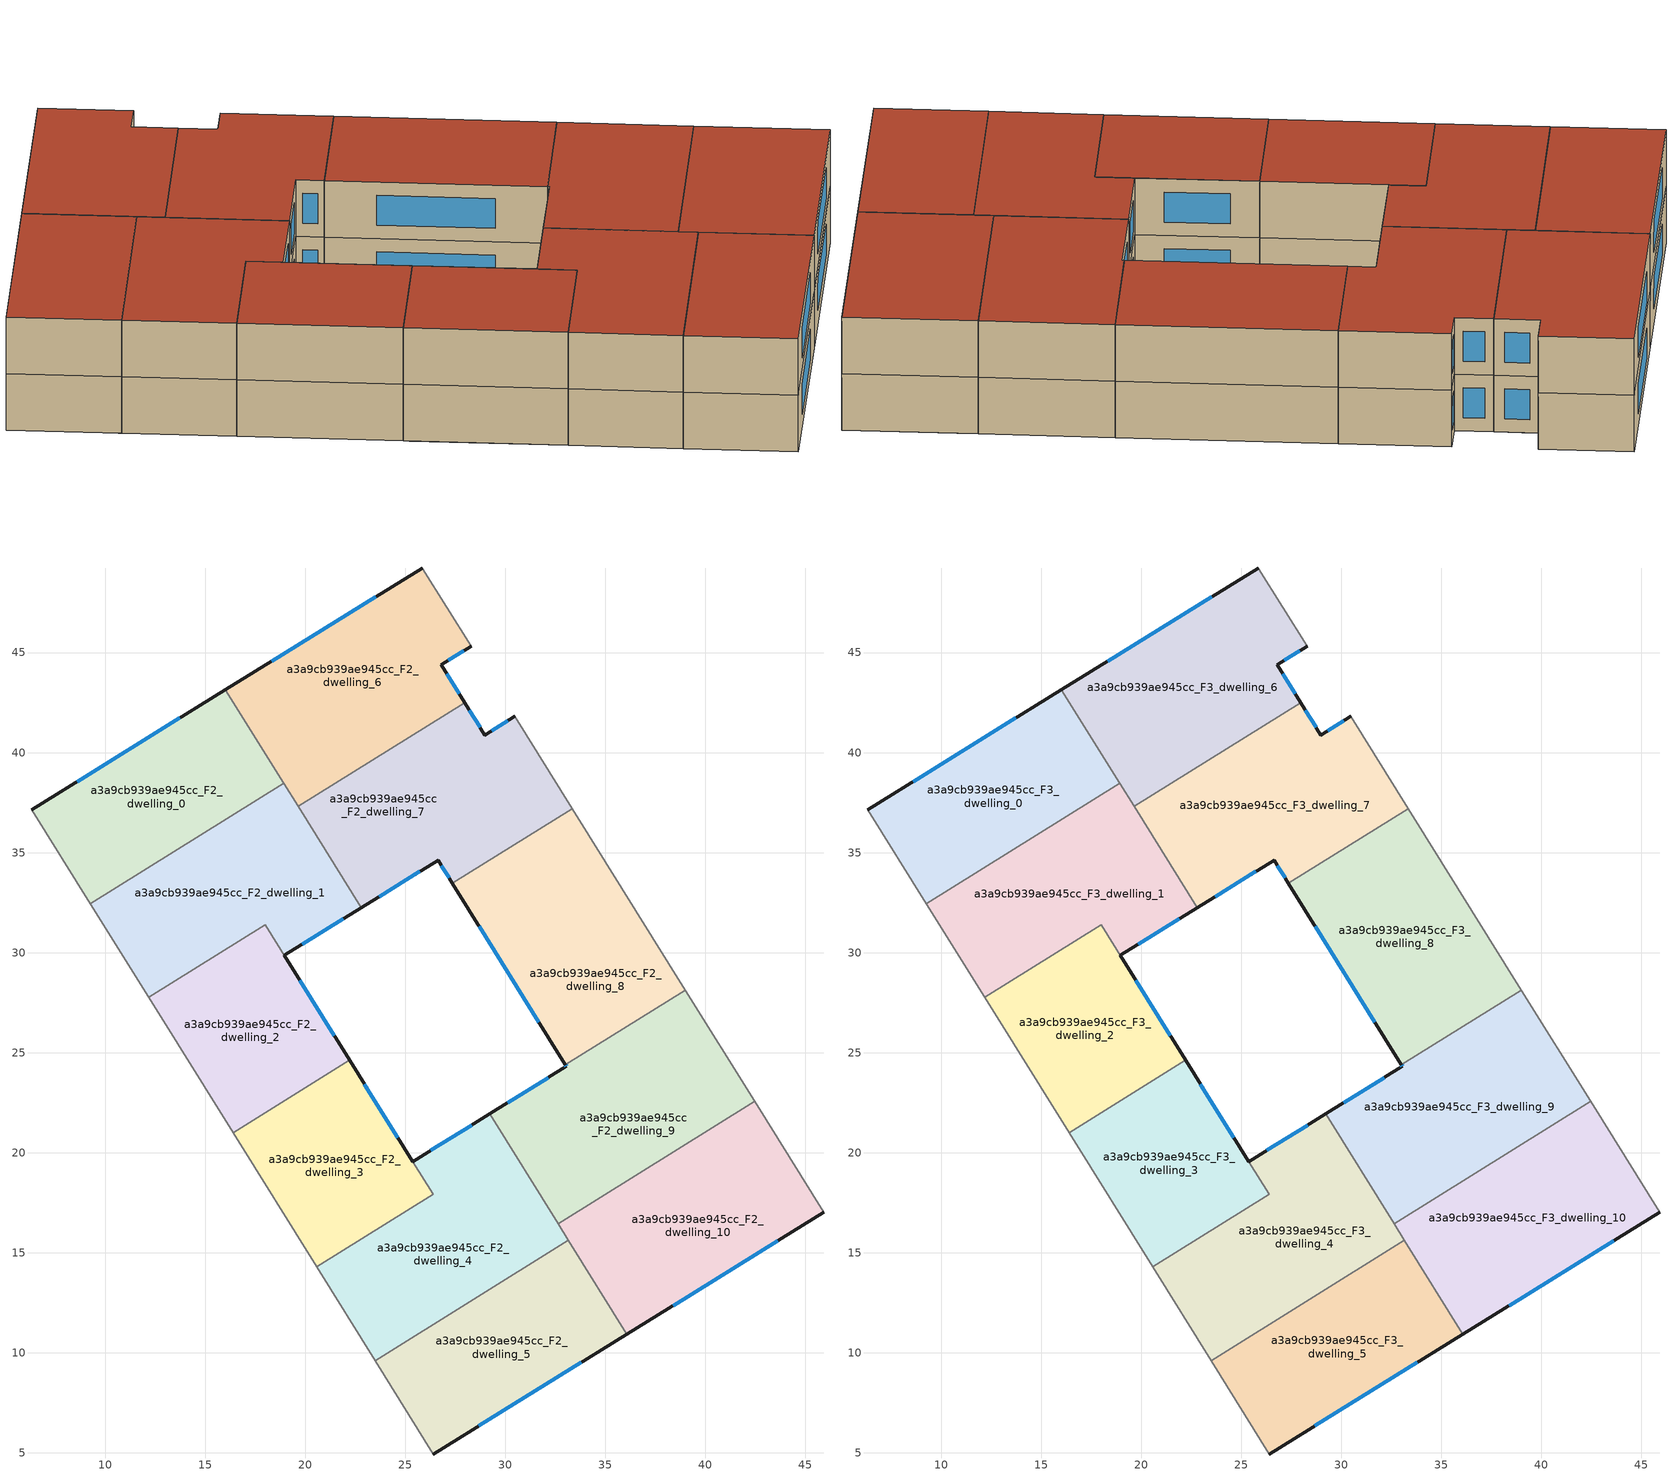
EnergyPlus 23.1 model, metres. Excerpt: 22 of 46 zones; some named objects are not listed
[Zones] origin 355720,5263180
a3a9cb939ae945cc_F2_dwelling_0
 floor to a3a9cb939ae945cc_F1_dwelling_10 (EU_floor_Construction): 15.94,43.09 18.85,38.43 9.27,32.45 9.18,32.59 9.1,32.72 6.33,37.14 z6
 floor to a3a9cb939ae945cc_F1_dwelling_11 (EU_floor_Construction): 16.02,43.14 18.93,38.47 18.85,38.43 15.94,43.09 z6
 wall outside (EU_wall_Construction): 16.02,43.14 6.33,37.14 z6:9
 wall to a3a9cb939ae945cc_F2_dwelling_1 (EU_wall_Construction): 9.27,32.45 18.93,38.47 z6:9
 wall adiabatic (EU_wall_Construction): 6.33,37.14 9.27,32.45 z6:9
 wall to a3a9cb939ae945cc_F2_dwelling_6 (EU_wall_Construction): 18.93,38.47 16.02,43.14 z6:9
 window (EU_Window_Construction): 13.74,41.73 8.61,38.55 z6.7:8.3
a3a9cb939ae945cc_F2_dwelling_1
 floor to a3a9cb939ae945cc_F1_dwelling_8 (EU_floor_Construction): 18.61,38.22 21.63,33.36 22.46,32.03 18.95,29.86 18.13,31.18 17.99,31.38 12.19,27.77 9.29,32.42 z6
 floor to a3a9cb939ae945cc_F1_dwelling_9 (EU_floor_Construction): 18.95,38.44 22.81,32.25 22.46,32.03 18.61,38.22 z6
 floor to a3a9cb939ae945cc_F1_dwelling_10 (EU_floor_Construction): 18.85,38.43 18.88,38.39 9.29,32.42 9.27,32.45 z6
 wall outside (EU_wall_Construction): 18.95,29.86 22.81,32.25 / 18.95,29.86 22.22,24.62 z6:9
 wall to a3a9cb939ae945cc_F2_dwelling_2 (EU_wall_Construction): 12.19,27.77 17.99,31.38 22.22,24.62 z6:9
 wall adiabatic (EU_wall_Construction): 9.27,32.45 12.19,27.77 z6:9
 wall to a3a9cb939ae945cc_F2_dwelling_7 (EU_wall_Construction): 22.81,32.25 19.65,37.31 z6:9
 wall to a3a9cb939ae945cc_F2_dwelling_6 (EU_wall_Construction): 19.65,37.31 18.93,38.47 z6:9
 window (EU_Window_Construction): 19.86,30.42 21.9,31.69 / 19.72,28.63 21.45,25.85 z6.7:8.3
a3a9cb939ae945cc_F2_dwelling_10
 floor to a3a9cb939ae945cc_F1_dwelling_1 (EU_floor_Construction): 43.01,21.69 45.93,17.02 36.2,11 33.3,15.64 z6
 floor to a3a9cb939ae945cc_F1_dwelling_0 (EU_floor_Construction): 33.3,15.64 36.2,11 36.09,10.93 33.19,15.58 z6
 floor to a3a9cb939ae945cc_F1_dwelling_3 (EU_floor_Construction): 42.47,22.56 43.01,21.69 33.27,15.62 32.73,16.49 z6
 floor to a3a9cb939ae945cc_F1_dwelling_2 (EU_floor_Construction): 32.73,16.49 33.27,15.62 33.19,15.58 32.65,16.45 z6
 wall outside (EU_wall_Construction): 36.09,10.93 45.93,17.02 z6:9
 wall to a3a9cb939ae945cc_F2_dwelling_9 (EU_wall_Construction): 42.47,22.56 32.65,16.45 z6:9
 wall adiabatic (EU_wall_Construction): 45.93,17.02 42.47,22.56 z6:9
 wall to a3a9cb939ae945cc_F2_dwelling_5 (EU_wall_Construction): 33.16,15.63 36.09,10.93 z6:9
 wall to a3a9cb939ae945cc_F2_dwelling_4 (EU_wall_Construction): 32.65,16.45 33.16,15.63 z6:9
 window (EU_Window_Construction): 38.4,12.36 43.62,15.59 z6.7:8.3
a3a9cb939ae945cc_F2_dwelling_2
 floor to a3a9cb939ae945cc_F1_dwelling_6 (EU_floor_Construction): 18.12,31.18 22.22,24.62 16.4,21 12.32,27.56 z6
 floor to a3a9cb939ae945cc_F1_dwelling_8 (EU_floor_Construction): 17.99,31.38 18.12,31.18 12.32,27.56 12.19,27.77 z6
 wall adiabatic (EU_wall_Construction): 12.19,27.77 16.4,21 z6:9
 wall to a3a9cb939ae945cc_F2_dwelling_3 (EU_wall_Construction): 16.4,21 22.22,24.62 z6:9
a3a9cb939ae945cc_F2_dwelling_3
 floor to a3a9cb939ae945cc_F1_dwelling_4 (EU_floor_Construction): 22.37,24.38 26.4,17.92 20.58,14.29 16.55,20.75 z6
 floor to a3a9cb939ae945cc_F1_dwelling_6 (EU_floor_Construction): 22.22,24.62 22.37,24.38 16.55,20.75 16.4,21 z6
 wall outside (EU_wall_Construction): 25.38,19.55 22.22,24.62 z6:9
 wall adiabatic (EU_wall_Construction): 16.4,21 20.58,14.29 z6:9
 wall to a3a9cb939ae945cc_F2_dwelling_4 (EU_wall_Construction): 20.58,14.29 26.4,17.92 25.38,19.55 z6:9
 window (EU_Window_Construction): 24.64,20.74 22.96,23.43 z6.7:8.3
a3a9cb939ae945cc_F2_dwelling_4
 floor to a3a9cb939ae945cc_F1_dwelling_2 (EU_floor_Construction): 30.3,20.22 33.16,15.63 23.5,9.61 20.64,14.2 z6
 floor to a3a9cb939ae945cc_F1_dwelling_4 (EU_floor_Construction): 29.23,21.93 30.3,20.22 20.64,14.2 20.58,14.29 26.4,17.92 25.38,19.55 z6
 wall outside (EU_wall_Construction): 29.23,21.93 25.38,19.55 z6:9
 wall to a3a9cb939ae945cc_F2_dwelling_5 (EU_wall_Construction): 23.5,9.61 33.16,15.63 z6:9
 wall adiabatic (EU_wall_Construction): 20.58,14.29 23.5,9.61 z6:9
 wall to a3a9cb939ae945cc_F2_dwelling_9 (EU_wall_Construction): 32.65,16.44 29.23,21.93 z6:9
 window (EU_Window_Construction): 28.33,21.37 26.29,20.11 z6.7:8.3
a3a9cb939ae945cc_F2_dwelling_5
 floor to a3a9cb939ae945cc_F1_dwelling_0 (EU_floor_Construction): 33.19,15.57 36.09,10.93 26.41,4.94 23.53,9.55 z6
 floor to a3a9cb939ae945cc_F1_dwelling_2 (EU_floor_Construction): 33.16,15.63 33.19,15.57 23.53,9.55 23.5,9.61 z6
 wall outside (EU_wall_Construction): 26.41,4.94 36.09,10.93 z6:9
 wall adiabatic (EU_wall_Construction): 23.5,9.61 26.41,4.94 z6:9
 window (EU_Window_Construction): 28.68,6.34 33.81,9.52 z6.7:8.3
a3a9cb939ae945cc_F2_dwelling_6
 floor to a3a9cb939ae945cc_F1_dwelling_11 (EU_floor_Construction): 25.85,49.23 28.29,45.32 26.79,44.39 27.27,43.62 18.95,38.44 16.02,43.14 z6
 floor to a3a9cb939ae945cc_F1_dwelling_9 (EU_floor_Construction): 27.27,43.62 27.98,42.49 19.65,37.31 18.95,38.43 z6
 wall outside (EU_wall_Construction): 25.85,49.23 16.02,43.14 / 27.98,42.49 26.79,44.39 28.29,45.32 z6:9
 wall to a3a9cb939ae945cc_F2_dwelling_7 (EU_wall_Construction): 19.65,37.31 27.98,42.49 z6:9
 wall adiabatic (EU_wall_Construction): 28.29,45.32 25.85,49.23 z6:9
 window (EU_Window_Construction): 23.54,47.8 18.33,44.57 / 27.15,44.61 27.94,45.1 / 27.7,42.94 27.07,43.95 z6.7:8.3
a3a9cb939ae945cc_F2_dwelling_7
 floor to a3a9cb939ae945cc_F1_dwelling_7 (EU_floor_Construction): 31.79,39.69 33.35,37.19 27.37,33.46 25.81,35.97 z6
 floor to a3a9cb939ae945cc_F1_dwelling_9 (EU_floor_Construction): 30.47,41.81 31.79,39.69 25.81,35.97 27.23,33.68 26.64,34.62 22.81,32.25 19.65,37.31 27.98,42.49 28.98,40.88 z6
 wall outside (EU_wall_Construction): 22.81,32.25 26.64,34.62 27.37,33.46 / 30.47,41.81 28.98,40.88 27.98,42.49 z6:9
 wall adiabatic (EU_wall_Construction): 33.35,37.19 30.47,41.81 z6:9
 wall to a3a9cb939ae945cc_F2_dwelling_8 (EU_wall_Construction): 27.37,33.46 33.35,37.19 z6:9
 window (EU_Window_Construction): 26.81,34.35 27.2,33.73 / 23.71,32.8 25.74,34.06 / 28.75,41.26 28.21,42.11 / 30.12,41.59 29.33,41.1 z6.7:8.3
a3a9cb939ae945cc_F2_dwelling_8
 floor outside (EU_floor_Construction): 30.04,29.16 27.37,33.46 33.01,24.39 z6
 floor to a3a9cb939ae945cc_F1_dwelling_5 (EU_floor_Construction): 36.03,32.89 39.01,28.12 33.01,24.39 30.04,29.16 z6
 floor to a3a9cb939ae945cc_F1_dwelling_7 (EU_floor_Construction): 33.35,37.19 36.03,32.89 30.05,29.16 27.37,33.46 z6
 wall outside (EU_wall_Construction): 27.37,33.46 33.01,24.39 z6:9
 wall adiabatic (EU_wall_Construction): 39.01,28.12 33.35,37.19 z6:9
 wall to a3a9cb939ae945cc_F2_dwelling_9 (EU_wall_Construction): 33.01,24.39 39.01,28.12 z6:9
 window (EU_Window_Construction): 28.69,31.33 31.69,26.52 z6.7:8.3
a3a9cb939ae945cc_F2_dwelling_9
 floor to a3a9cb939ae945cc_F1_dwelling_3 (EU_floor_Construction): 40.12,26.34 42.47,22.56 32.73,16.49 30.38,20.27 z6
 floor to a3a9cb939ae945cc_F1_dwelling_5 (EU_floor_Construction): 39.01,28.12 40.12,26.34 30.61,20.42 29.54,22.13 33.07,24.31 33.01,24.39 z6
 floor to a3a9cb939ae945cc_F1_dwelling_4 (EU_floor_Construction): 29.54,22.13 30.61,20.42 30.3,20.22 29.23,21.93 z6
 floor to a3a9cb939ae945cc_F1_dwelling_2 (EU_floor_Construction): 30.38,20.27 32.73,16.49 32.65,16.45 30.3,20.22 z6
 wall outside (EU_wall_Construction): 33.01,24.39 33.07,24.31 29.23,21.93 z6:9
 wall adiabatic (EU_wall_Construction): 42.47,22.56 39.01,28.12 z6:9
 window (EU_Window_Construction): 32.16,23.75 30.13,22.49 / 33.03,24.37 33.05,24.33 z6.7:8.3
a3a9cb939ae945cc_F3_dwelling_0
 floor to a3a9cb939ae945cc_F2_dwelling_0 (EU_floor_Construction): 16.02,43.14 18.93,38.47 9.27,32.45 6.33,37.14 z9
 wall outside (EU_wall_Construction): 16.02,43.14 6.33,37.14 z9:12
 wall to a3a9cb939ae945cc_F3_dwelling_1 (EU_wall_Construction): 9.27,32.45 18.93,38.47 z9:12
 wall adiabatic (EU_wall_Construction): 6.33,37.14 9.27,32.45 z9:12
 wall to a3a9cb939ae945cc_F3_dwelling_6 (EU_wall_Construction): 18.93,38.47 16.02,43.14 z9:12
 window (EU_Window_Construction): 13.74,41.73 8.61,38.55 z9.7:11.3
 roof outside (EU_roof_Construction): 18.93,38.47 16.02,43.14 6.33,37.14 9.27,32.45 z12
a3a9cb939ae945cc_F3_dwelling_1
 floor to a3a9cb939ae945cc_F2_dwelling_1 (EU_floor_Construction): 18.93,38.47 22.81,32.25 18.95,29.86 22.22,24.62 17.99,31.38 12.19,27.77 9.27,32.45 z9
 wall outside (EU_wall_Construction): 18.95,29.86 22.81,32.25 / 18.95,29.86 22.22,24.62 z9:12
 wall to a3a9cb939ae945cc_F3_dwelling_2 (EU_wall_Construction): 12.19,27.77 17.99,31.38 22.22,24.62 z9:12
 wall adiabatic (EU_wall_Construction): 9.27,32.45 12.19,27.77 z9:12
 wall to a3a9cb939ae945cc_F3_dwelling_7 (EU_wall_Construction): 22.81,32.25 19.65,37.31 z9:12
 wall to a3a9cb939ae945cc_F3_dwelling_6 (EU_wall_Construction): 19.65,37.31 18.93,38.47 z9:12
 window (EU_Window_Construction): 19.86,30.42 21.9,31.69 / 19.72,28.63 21.45,25.85 z9.7:11.3
 roof outside (EU_roof_Construction): 22.22,24.62 18.95,29.86 22.81,32.25 18.93,38.47 9.27,32.45 12.19,27.77 17.99,31.38 z12
a3a9cb939ae945cc_F3_dwelling_10
 floor to a3a9cb939ae945cc_F2_dwelling_10 (EU_floor_Construction): 42.47,22.56 45.93,17.02 36.09,10.93 32.65,16.45 z9
 wall outside (EU_wall_Construction): 36.09,10.93 45.93,17.02 z9:12
 wall to a3a9cb939ae945cc_F3_dwelling_9 (EU_wall_Construction): 42.47,22.56 32.65,16.45 z9:12
 wall adiabatic (EU_wall_Construction): 45.93,17.02 42.47,22.56 z9:12
 wall to a3a9cb939ae945cc_F3_dwelling_5 (EU_wall_Construction): 33.16,15.63 36.09,10.93 z9:12
 wall to a3a9cb939ae945cc_F3_dwelling_4 (EU_wall_Construction): 32.65,16.45 33.16,15.63 z9:12
 window (EU_Window_Construction): 38.4,12.36 43.62,15.59 z9.7:11.3
 roof outside (EU_roof_Construction): 45.93,17.02 42.47,22.56 32.65,16.45 36.09,10.93 z12
a3a9cb939ae945cc_F3_dwelling_2
 floor to a3a9cb939ae945cc_F2_dwelling_2 (EU_floor_Construction): 17.99,31.38 22.22,24.62 16.4,21 12.19,27.77 z9
 wall adiabatic (EU_wall_Construction): 12.19,27.77 16.4,21 z9:12
 wall to a3a9cb939ae945cc_F3_dwelling_3 (EU_wall_Construction): 16.4,21 22.22,24.62 z9:12
 roof outside (EU_roof_Construction): 22.22,24.62 17.99,31.38 12.19,27.77 16.4,21 z12
a3a9cb939ae945cc_F3_dwelling_3
 floor to a3a9cb939ae945cc_F2_dwelling_3 (EU_floor_Construction): 22.22,24.62 26.4,17.92 20.58,14.29 16.4,21 z9
 wall outside (EU_wall_Construction): 25.38,19.55 22.22,24.62 z9:12
 wall adiabatic (EU_wall_Construction): 16.4,21 20.58,14.29 z9:12
 wall to a3a9cb939ae945cc_F3_dwelling_4 (EU_wall_Construction): 20.58,14.29 26.4,17.92 25.38,19.55 z9:12
 window (EU_Window_Construction): 24.64,20.74 22.96,23.43 z9.7:11.3
 roof outside (EU_roof_Construction): 26.4,17.92 22.22,24.62 16.4,21 20.58,14.29 z12
a3a9cb939ae945cc_F3_dwelling_4
 floor to a3a9cb939ae945cc_F2_dwelling_4 (EU_floor_Construction): 29.23,21.93 33.16,15.63 23.5,9.61 20.58,14.29 26.4,17.92 25.38,19.55 z9
 wall outside (EU_wall_Construction): 29.23,21.93 25.38,19.55 z9:12
 wall to a3a9cb939ae945cc_F3_dwelling_5 (EU_wall_Construction): 23.5,9.61 33.16,15.63 z9:12
 wall adiabatic (EU_wall_Construction): 20.58,14.29 23.5,9.61 z9:12
 wall to a3a9cb939ae945cc_F3_dwelling_9 (EU_wall_Construction): 32.65,16.44 29.23,21.93 z9:12
 window (EU_Window_Construction): 28.33,21.37 26.29,20.11 z9.7:11.3
 roof outside (EU_roof_Construction): 33.16,15.63 29.23,21.93 25.38,19.55 26.4,17.92 20.58,14.29 23.5,9.61 z12
a3a9cb939ae945cc_F3_dwelling_5
 floor to a3a9cb939ae945cc_F2_dwelling_5 (EU_floor_Construction): 33.16,15.63 36.09,10.93 26.41,4.94 23.5,9.61 z9
 wall outside (EU_wall_Construction): 26.41,4.94 36.09,10.93 z9:12
 wall adiabatic (EU_wall_Construction): 23.5,9.61 26.41,4.94 z9:12
 window (EU_Window_Construction): 28.68,6.34 33.81,9.52 z9.7:11.3
 roof outside (EU_roof_Construction): 36.09,10.93 33.16,15.63 23.5,9.61 26.41,4.94 z12
a3a9cb939ae945cc_F3_dwelling_6
 floor to a3a9cb939ae945cc_F2_dwelling_6 (EU_floor_Construction): 25.85,49.23 28.29,45.32 26.79,44.39 27.98,42.49 19.65,37.31 16.02,43.14 z9
 wall outside (EU_wall_Construction): 25.85,49.23 16.02,43.14 / 27.98,42.49 26.79,44.39 28.29,45.32 z9:12
 wall to a3a9cb939ae945cc_F3_dwelling_7 (EU_wall_Construction): 19.65,37.31 27.98,42.49 z9:12
 wall adiabatic (EU_wall_Construction): 28.29,45.32 25.85,49.23 z9:12
 window (EU_Window_Construction): 23.54,47.8 18.33,44.57 / 27.15,44.61 27.94,45.1 / 27.7,42.94 27.07,43.95 z9.7:11.3
 roof outside (EU_roof_Construction): 27.98,42.49 26.79,44.39 28.29,45.32 25.85,49.23 16.02,43.14 19.65,37.31 z12
a3a9cb939ae945cc_F3_dwelling_7
 floor to a3a9cb939ae945cc_F2_dwelling_7 (EU_floor_Construction): 30.47,41.81 33.35,37.19 27.37,33.46 26.64,34.62 22.81,32.25 19.65,37.31 27.98,42.49 28.98,40.88 z9
 wall outside (EU_wall_Construction): 22.81,32.25 26.64,34.62 27.37,33.46 / 30.47,41.81 28.98,40.88 27.98,42.49 z9:12
 wall adiabatic (EU_wall_Construction): 33.35,37.19 30.47,41.81 z9:12
 wall to a3a9cb939ae945cc_F3_dwelling_8 (EU_wall_Construction): 27.37,33.46 33.35,37.19 z9:12
 window (EU_Window_Construction): 26.81,34.35 27.2,33.73 / 23.71,32.8 25.74,34.06 / 28.75,41.26 28.21,42.11 / 30.12,41.59 29.33,41.1 z9.7:11.3
 roof outside (EU_roof_Construction): 33.35,37.19 30.47,41.81 28.98,40.88 27.98,42.49 19.65,37.31 22.81,32.25 26.64,34.62 27.37,33.46 z12
a3a9cb939ae945cc_F3_dwelling_8
 floor to a3a9cb939ae945cc_F2_dwelling_8 (EU_floor_Construction): 33.35,37.19 39.01,28.12 33.01,24.39 27.37,33.46 z9
 wall outside (EU_wall_Construction): 27.37,33.46 33.01,24.39 z9:12
 wall adiabatic (EU_wall_Construction): 39.01,28.12 33.35,37.19 z9:12
 wall to a3a9cb939ae945cc_F3_dwelling_9 (EU_wall_Construction): 33.01,24.39 39.01,28.12 z9:12
 window (EU_Window_Construction): 28.69,31.33 31.69,26.52 z9.7:11.3
 roof outside (EU_roof_Construction): 39.01,28.12 33.35,37.19 27.37,33.46 33.01,24.39 z12
a3a9cb939ae945cc_F3_dwelling_9
 floor to a3a9cb939ae945cc_F2_dwelling_9 (EU_floor_Construction): 39.01,28.12 42.47,22.56 32.65,16.45 29.23,21.93 33.07,24.31 33.01,24.39 z9
 wall outside (EU_wall_Construction): 33.01,24.39 33.07,24.31 29.23,21.93 z9:12
 wall adiabatic (EU_wall_Construction): 42.47,22.56 39.01,28.12 z9:12
 window (EU_Window_Construction): 32.16,23.75 30.13,22.49 / 33.03,24.37 33.05,24.33 z9.7:11.3
 roof outside (EU_roof_Construction): 42.47,22.56 39.01,28.12 33.01,24.39 33.07,24.31 29.23,21.93 32.65,16.45 z12
[Building]
EU S2 Campaign: North Axis=0; Terrain=City; Solar Distribution=FullExterior
[Site:Location]
Budapest.Ferenc.Liszt.Intl.AP: Latitude=47.437; Longitude=19.256; Time Zone=1; Elevation=185
[SizingPeriod:WeatherFileDays]
AnnualSizingPeriod: Begin Month=1; Begin Day of Month=1; End Month=12; End Day of Month=31; Day of Week for Start Day=Monday; Use Weather File Daylight Saving Period=No; Use Weather File Rain and Snow Indicators=No
[MATERIAL]
EU_InternalMass_Material: Roughness=MediumRough; Thickness=0.1; Conductivity=1; Density=1800; Specific Heat=900; Thermal Absorptance=0.9; Solar Absorptance=0.7; Visible Absorptance=0.7
[MATERIAL:NOMASS] Roughness=MediumRough; Thermal Absorptance=0.9; Solar Absorptance=0.7; Visible Absorptance=0.7
Name | Thermal Resistance
EU_wall_NoMass | 0.832559
EU_roof_NoMass | 1.39638
EU_floor_NoMass | 0.872794
[WINDOWMATERIAL:SIMPLEGLAZINGSYSTEM]
EU_Window_SimpleGlazing: UFactor=2.79869; Solar Heat Gain Coefficient=0.75; Visible Transmittance=0.75
[CONSTRUCTION]
EU_wall_Construction: EU_wall_NoMass
EU_roof_Construction: EU_roof_NoMass
EU_floor_Construction: EU_floor_NoMass
EU_Window_Construction: EU_Window_SimpleGlazing
EU_InternalMass_Construction: EU_InternalMass_Material
[ZONE] Type=1; Multiplier=1; Ceiling Height=autocalculate; Floor Area=autocalculate; Part of Total Floor Area=Yes
Name | Volume
a3a9cb939ae945cc_F2_dwelling_0; a3a9cb939ae945cc_F3_dwelling_0 | 188.516
a3a9cb939ae945cc_F2_dwelling_1; a3a9cb939ae945cc_F3_dwelling_1 | 213.18
a3a9cb939ae945cc_F2_dwelling_10; a3a9cb939ae945cc_F3_dwelling_10 | 226.193
a3a9cb939ae945cc_F2_dwelling_2; a3a9cb939ae945cc_F3_dwelling_2 | 163.807
a3a9cb939ae945cc_F2_dwelling_3; a3a9cb939ae945cc_F3_dwelling_3 | 162.493
a3a9cb939ae945cc_F2_dwelling_4; a3a9cb939ae945cc_F3_dwelling_4 | 214.531
a3a9cb939ae945cc_F2_dwelling_5; a3a9cb939ae945cc_F3_dwelling_5 | 188.51
a3a9cb939ae945cc_F2_dwelling_6; a3a9cb939ae945cc_F3_dwelling_6 | 226.189
a3a9cb939ae945cc_F2_dwelling_7; a3a9cb939ae945cc_F3_dwelling_7 | 226.216
a3a9cb939ae945cc_F2_dwelling_8; a3a9cb939ae945cc_F3_dwelling_8 | 226.19
a3a9cb939ae945cc_F2_dwelling_9; a3a9cb939ae945cc_F3_dwelling_9 | 226.184
[INTERNALMASS] Construction=EU_InternalMass_Construction
Name | Zone or ZoneList | Surface Area
a3a9cb939ae945cc_F2_dwelling_0_EU_InternalMass | a3a9cb939ae945cc_F2_dwelling_0 | 62.8379
a3a9cb939ae945cc_F2_dwelling_1_EU_InternalMass | a3a9cb939ae945cc_F2_dwelling_1 | 71.0717
a3a9cb939ae945cc_F2_dwelling_2_EU_InternalMass | a3a9cb939ae945cc_F2_dwelling_2 | 54.6024
a3a9cb939ae945cc_F2_dwelling_3_EU_InternalMass | a3a9cb939ae945cc_F2_dwelling_3 | 54.1603
a3a9cb939ae945cc_F2_dwelling_4_EU_InternalMass | a3a9cb939ae945cc_F2_dwelling_4 | 71.509
a3a9cb939ae945cc_F2_dwelling_5_EU_InternalMass | a3a9cb939ae945cc_F2_dwelling_5 | 62.8368
a3a9cb939ae945cc_F2_dwelling_6_EU_InternalMass | a3a9cb939ae945cc_F2_dwelling_6 | 75.3963
a3a9cb939ae945cc_F2_dwelling_7_EU_InternalMass | a3a9cb939ae945cc_F2_dwelling_7 | 75.4055
a3a9cb939ae945cc_F2_dwelling_8_EU_InternalMass | a3a9cb939ae945cc_F2_dwelling_8 | 75.3967
a3a9cb939ae945cc_F2_dwelling_9_EU_InternalMass | a3a9cb939ae945cc_F2_dwelling_9 | 75.3947
a3a9cb939ae945cc_F2_dwelling_10_EU_InternalMass | a3a9cb939ae945cc_F2_dwelling_10 | 75.398
a3a9cb939ae945cc_F3_dwelling_0_EU_InternalMass | a3a9cb939ae945cc_F3_dwelling_0 | 62.8379
a3a9cb939ae945cc_F3_dwelling_1_EU_InternalMass | a3a9cb939ae945cc_F3_dwelling_1 | 71.0717
a3a9cb939ae945cc_F3_dwelling_2_EU_InternalMass | a3a9cb939ae945cc_F3_dwelling_2 | 54.6024
a3a9cb939ae945cc_F3_dwelling_3_EU_InternalMass | a3a9cb939ae945cc_F3_dwelling_3 | 54.1603
a3a9cb939ae945cc_F3_dwelling_4_EU_InternalMass | a3a9cb939ae945cc_F3_dwelling_4 | 71.509
a3a9cb939ae945cc_F3_dwelling_5_EU_InternalMass | a3a9cb939ae945cc_F3_dwelling_5 | 62.8368
a3a9cb939ae945cc_F3_dwelling_6_EU_InternalMass | a3a9cb939ae945cc_F3_dwelling_6 | 75.3963
a3a9cb939ae945cc_F3_dwelling_7_EU_InternalMass | a3a9cb939ae945cc_F3_dwelling_7 | 75.4055
a3a9cb939ae945cc_F3_dwelling_8_EU_InternalMass | a3a9cb939ae945cc_F3_dwelling_8 | 75.3967
a3a9cb939ae945cc_F3_dwelling_9_EU_InternalMass | a3a9cb939ae945cc_F3_dwelling_9 | 75.3947
a3a9cb939ae945cc_F3_dwelling_10_EU_InternalMass | a3a9cb939ae945cc_F3_dwelling_10 | 75.398
[OTHEREQUIPMENT] Fuel Type=Electricity; Design Level Calculation Method=Watts/Area; Power per Zone Floor Area=1; Fraction Latent=0; Fraction Radiant=0; Fraction Lost=0; Carbon Dioxide Generation Rate=0; EndUse Subcategory=EU_Step8_InternalGains
Name | Zone or ZoneList or Space or SpaceList | Schedule
EU_Step8_InternalGain_a3a9cb939ae945cc_F2_dwelling_0_f000 | a3a9cb939ae945cc_F2_dwelling_0 | EU_Step8_GainSchedule_a3a9cb939ae945cc_F2_dwelling_0_f000
EU_Step8_InternalGain_a3a9cb939ae945cc_F2_dwelling_1_f000 | a3a9cb939ae945cc_F2_dwelling_1 | EU_Step8_GainSchedule_a3a9cb939ae945cc_F2_dwelling_1_f000
EU_Step8_InternalGain_a3a9cb939ae945cc_F2_dwelling_2_f000 | a3a9cb939ae945cc_F2_dwelling_2 | EU_Step8_GainSchedule_a3a9cb939ae945cc_F2_dwelling_2_f000
EU_Step8_InternalGain_a3a9cb939ae945cc_F2_dwelling_3_f000 | a3a9cb939ae945cc_F2_dwelling_3 | EU_Step8_GainSchedule_a3a9cb939ae945cc_F2_dwelling_3_f000
EU_Step8_InternalGain_a3a9cb939ae945cc_F2_dwelling_4_f000 | a3a9cb939ae945cc_F2_dwelling_4 | EU_Step8_GainSchedule_a3a9cb939ae945cc_F2_dwelling_4_f000
EU_Step8_InternalGain_a3a9cb939ae945cc_F2_dwelling_5_f000 | a3a9cb939ae945cc_F2_dwelling_5 | EU_Step8_GainSchedule_a3a9cb939ae945cc_F2_dwelling_5_f000
EU_Step8_InternalGain_a3a9cb939ae945cc_F2_dwelling_6_f000 | a3a9cb939ae945cc_F2_dwelling_6 | EU_Step8_GainSchedule_a3a9cb939ae945cc_F2_dwelling_6_f000
EU_Step8_InternalGain_a3a9cb939ae945cc_F2_dwelling_7_f000 | a3a9cb939ae945cc_F2_dwelling_7 | EU_Step8_GainSchedule_a3a9cb939ae945cc_F2_dwelling_7_f000
EU_Step8_InternalGain_a3a9cb939ae945cc_F2_dwelling_8_f000 | a3a9cb939ae945cc_F2_dwelling_8 | EU_Step8_GainSchedule_a3a9cb939ae945cc_F2_dwelling_8_f000
EU_Step8_InternalGain_a3a9cb939ae945cc_F2_dwelling_9_f000 | a3a9cb939ae945cc_F2_dwelling_9 | EU_Step8_GainSchedule_a3a9cb939ae945cc_F2_dwelling_9_f000
EU_Step8_InternalGain_a3a9cb939ae945cc_F2_dwelling_10_f000 | a3a9cb939ae945cc_F2_dwelling_10 | EU_Step8_GainSchedule_a3a9cb939ae945cc_F2_dwelling_10_f000
EU_Step8_InternalGain_a3a9cb939ae945cc_F3_dwelling_0_f000 | a3a9cb939ae945cc_F3_dwelling_0 | EU_Step8_GainSchedule_a3a9cb939ae945cc_F3_dwelling_0_f000
EU_Step8_InternalGain_a3a9cb939ae945cc_F3_dwelling_1_f000 | a3a9cb939ae945cc_F3_dwelling_1 | EU_Step8_GainSchedule_a3a9cb939ae945cc_F3_dwelling_1_f000
EU_Step8_InternalGain_a3a9cb939ae945cc_F3_dwelling_2_f000 | a3a9cb939ae945cc_F3_dwelling_2 | EU_Step8_GainSchedule_a3a9cb939ae945cc_F3_dwelling_2_f000
EU_Step8_InternalGain_a3a9cb939ae945cc_F3_dwelling_3_f000 | a3a9cb939ae945cc_F3_dwelling_3 | EU_Step8_GainSchedule_a3a9cb939ae945cc_F3_dwelling_3_f000
EU_Step8_InternalGain_a3a9cb939ae945cc_F3_dwelling_4_f000 | a3a9cb939ae945cc_F3_dwelling_4 | EU_Step8_GainSchedule_a3a9cb939ae945cc_F3_dwelling_4_f000
EU_Step8_InternalGain_a3a9cb939ae945cc_F3_dwelling_5_f000 | a3a9cb939ae945cc_F3_dwelling_5 | EU_Step8_GainSchedule_a3a9cb939ae945cc_F3_dwelling_5_f000
EU_Step8_InternalGain_a3a9cb939ae945cc_F3_dwelling_6_f000 | a3a9cb939ae945cc_F3_dwelling_6 | EU_Step8_GainSchedule_a3a9cb939ae945cc_F3_dwelling_6_f000
EU_Step8_InternalGain_a3a9cb939ae945cc_F3_dwelling_7_f000 | a3a9cb939ae945cc_F3_dwelling_7 | EU_Step8_GainSchedule_a3a9cb939ae945cc_F3_dwelling_7_f000
EU_Step8_InternalGain_a3a9cb939ae945cc_F3_dwelling_8_f000 | a3a9cb939ae945cc_F3_dwelling_8 | EU_Step8_GainSchedule_a3a9cb939ae945cc_F3_dwelling_8_f000
EU_Step8_InternalGain_a3a9cb939ae945cc_F3_dwelling_9_f000 | a3a9cb939ae945cc_F3_dwelling_9 | EU_Step8_GainSchedule_a3a9cb939ae945cc_F3_dwelling_9_f000
EU_Step8_InternalGain_a3a9cb939ae945cc_F3_dwelling_10_f000 | a3a9cb939ae945cc_F3_dwelling_10 | EU_Step8_GainSchedule_a3a9cb939ae945cc_F3_dwelling_10_f000
[ZONEVENTILATION:DESIGNFLOWRATE] Schedule=EU_AlwaysOn; Design Flow Rate Calculation Method=AirChanges/Hour; Air Changes per Hour=0.475469; Ventilation Type=Natural; Fan Pressure Rise=0; Fan Total Efficiency=1; Constant Term Coefficient=1; Temperature Term Coefficient=0; Velocity Term Coefficient=0; Velocity Squared Term Coefficient=0; Minimum Indoor Temperature=-100; Maximum Indoor Temperature=100; Delta Temperature=-100; Minimum Outdoor Temperature=-100; Maximum Outdoor Temperature=100; Maximum Wind Speed=40
Name | Zone or ZoneList or Space or SpaceList
EU_ConstantAir_a3a9cb939ae945cc_F2_dwelling_0 | a3a9cb939ae945cc_F2_dwelling_0
EU_ConstantAir_a3a9cb939ae945cc_F2_dwelling_1 | a3a9cb939ae945cc_F2_dwelling_1
EU_ConstantAir_a3a9cb939ae945cc_F2_dwelling_2 | a3a9cb939ae945cc_F2_dwelling_2
EU_ConstantAir_a3a9cb939ae945cc_F2_dwelling_3 | a3a9cb939ae945cc_F2_dwelling_3
EU_ConstantAir_a3a9cb939ae945cc_F2_dwelling_4 | a3a9cb939ae945cc_F2_dwelling_4
EU_ConstantAir_a3a9cb939ae945cc_F2_dwelling_5 | a3a9cb939ae945cc_F2_dwelling_5
EU_ConstantAir_a3a9cb939ae945cc_F2_dwelling_6 | a3a9cb939ae945cc_F2_dwelling_6
EU_ConstantAir_a3a9cb939ae945cc_F2_dwelling_7 | a3a9cb939ae945cc_F2_dwelling_7
EU_ConstantAir_a3a9cb939ae945cc_F2_dwelling_8 | a3a9cb939ae945cc_F2_dwelling_8
EU_ConstantAir_a3a9cb939ae945cc_F2_dwelling_9 | a3a9cb939ae945cc_F2_dwelling_9
EU_ConstantAir_a3a9cb939ae945cc_F2_dwelling_10 | a3a9cb939ae945cc_F2_dwelling_10
EU_ConstantAir_a3a9cb939ae945cc_F3_dwelling_0 | a3a9cb939ae945cc_F3_dwelling_0
EU_ConstantAir_a3a9cb939ae945cc_F3_dwelling_1 | a3a9cb939ae945cc_F3_dwelling_1
EU_ConstantAir_a3a9cb939ae945cc_F3_dwelling_2 | a3a9cb939ae945cc_F3_dwelling_2
EU_ConstantAir_a3a9cb939ae945cc_F3_dwelling_3 | a3a9cb939ae945cc_F3_dwelling_3
EU_ConstantAir_a3a9cb939ae945cc_F3_dwelling_4 | a3a9cb939ae945cc_F3_dwelling_4
EU_ConstantAir_a3a9cb939ae945cc_F3_dwelling_5 | a3a9cb939ae945cc_F3_dwelling_5
EU_ConstantAir_a3a9cb939ae945cc_F3_dwelling_6 | a3a9cb939ae945cc_F3_dwelling_6
EU_ConstantAir_a3a9cb939ae945cc_F3_dwelling_7 | a3a9cb939ae945cc_F3_dwelling_7
EU_ConstantAir_a3a9cb939ae945cc_F3_dwelling_8 | a3a9cb939ae945cc_F3_dwelling_8
EU_ConstantAir_a3a9cb939ae945cc_F3_dwelling_9 | a3a9cb939ae945cc_F3_dwelling_9
EU_ConstantAir_a3a9cb939ae945cc_F3_dwelling_10 | a3a9cb939ae945cc_F3_dwelling_10
[HVACTEMPLATE:ZONE:IDEALLOADSAIRSYSTEM] System Availability Schedule=EU_AlwaysOn; Maximum Heating Supply Air Temperature=50; Minimum Cooling Supply Air Temperature=13; Maximum Heating Supply Air Humidity Ratio=0.0156; Minimum Cooling Supply Air Humidity Ratio=0.0077; Heating Limit=NoLimit; Cooling Limit=NoLimit; Heating Availability Schedule=EU_AlwaysOn; Cooling Availability Schedule=EU_CoolingOff; Dehumidification Control Type=ConstantSensibleHeatRatio; Cooling Sensible Heat Ratio=0.7; Dehumidification Setpoint=60; Humidification Control Type=None; Humidification Setpoint=30; Outdoor Air Method=None; Outdoor Air Flow Rate per Person=0.00944; Outdoor Air Flow Rate per Zone Floor Area=0; Outdoor Air Flow Rate per Zone=0; Demand Controlled Ventilation Type=None; Outdoor Air Economizer Type=NoEconomizer; Heat Recovery Type=None; Sensible Heat Recovery Effectiveness=0.7; Latent Heat Recovery Effectiveness=0.65
Name | Template Thermostat
a3a9cb939ae945cc_F2_dwelling_0 | EU_HeatOnly_a3a9cb939ae945cc_F2_dwelling_0
a3a9cb939ae945cc_F2_dwelling_1 | EU_HeatOnly_a3a9cb939ae945cc_F2_dwelling_1
a3a9cb939ae945cc_F2_dwelling_2 | EU_HeatOnly_a3a9cb939ae945cc_F2_dwelling_2
a3a9cb939ae945cc_F2_dwelling_3 | EU_HeatOnly_a3a9cb939ae945cc_F2_dwelling_3
a3a9cb939ae945cc_F2_dwelling_4 | EU_HeatOnly_a3a9cb939ae945cc_F2_dwelling_4
a3a9cb939ae945cc_F2_dwelling_5 | EU_HeatOnly_a3a9cb939ae945cc_F2_dwelling_5
a3a9cb939ae945cc_F2_dwelling_6 | EU_HeatOnly_a3a9cb939ae945cc_F2_dwelling_6
a3a9cb939ae945cc_F2_dwelling_7 | EU_HeatOnly_a3a9cb939ae945cc_F2_dwelling_7
a3a9cb939ae945cc_F2_dwelling_8 | EU_HeatOnly_a3a9cb939ae945cc_F2_dwelling_8
a3a9cb939ae945cc_F2_dwelling_9 | EU_HeatOnly_a3a9cb939ae945cc_F2_dwelling_9
a3a9cb939ae945cc_F2_dwelling_10 | EU_HeatOnly_a3a9cb939ae945cc_F2_dwelling_10
a3a9cb939ae945cc_F3_dwelling_0 | EU_HeatOnly_a3a9cb939ae945cc_F3_dwelling_0
a3a9cb939ae945cc_F3_dwelling_1 | EU_HeatOnly_a3a9cb939ae945cc_F3_dwelling_1
a3a9cb939ae945cc_F3_dwelling_2 | EU_HeatOnly_a3a9cb939ae945cc_F3_dwelling_2
a3a9cb939ae945cc_F3_dwelling_3 | EU_HeatOnly_a3a9cb939ae945cc_F3_dwelling_3
a3a9cb939ae945cc_F3_dwelling_4 | EU_HeatOnly_a3a9cb939ae945cc_F3_dwelling_4
a3a9cb939ae945cc_F3_dwelling_5 | EU_HeatOnly_a3a9cb939ae945cc_F3_dwelling_5
a3a9cb939ae945cc_F3_dwelling_6 | EU_HeatOnly_a3a9cb939ae945cc_F3_dwelling_6
a3a9cb939ae945cc_F3_dwelling_7 | EU_HeatOnly_a3a9cb939ae945cc_F3_dwelling_7
a3a9cb939ae945cc_F3_dwelling_8 | EU_HeatOnly_a3a9cb939ae945cc_F3_dwelling_8
a3a9cb939ae945cc_F3_dwelling_9 | EU_HeatOnly_a3a9cb939ae945cc_F3_dwelling_9
a3a9cb939ae945cc_F3_dwelling_10 | EU_HeatOnly_a3a9cb939ae945cc_F3_dwelling_10
[SIZING:ZONE] Zone Cooling Design Supply Air Temperature Input Method=SupplyAirTemperature; Zone Cooling Design Supply Air Temperature=13; Zone Heating Design Supply Air Temperature Input Method=SupplyAirTemperature; Zone Heating Design Supply Air Temperature=50; Zone Cooling Design Supply Air Humidity Ratio=0.008; Zone Heating Design Supply Air Humidity Ratio=0.008; Cooling Design Air Flow Method=DesignDay; Cooling Design Air Flow Rate=0; Cooling Minimum Air Flow per Zone Floor Area=0.000762; Cooling Minimum Air Flow=0; Cooling Minimum Air Flow Fraction=0.2; Heating Design Air Flow Method=DesignDay; Heating Design Air Flow Rate=0; Heating Maximum Air Flow per Zone Floor Area=0.002032; Heating Maximum Air Flow=0.141576; Heating Maximum Air Flow Fraction=0.3; Account for Dedicated Outdoor Air System=No; Dedicated Outdoor Air System Control Strategy=NeutralSupplyAir; Dedicated Outdoor Air Low Setpoint Temperature for Design=autosize; Dedicated Outdoor Air High Setpoint Temperature for Design=autosize; Zone Load Sizing Method=Sensible Load Only No Latent Load; Zone Latent Cooling Design Supply Air Humidity Ratio Input Method=HumidityRatioDifference; Zone Cooling Design Supply Air Humidity Ratio Difference=0.005; Zone Latent Heating Design Supply Air Humidity Ratio Input Method=HumidityRatioDifference; Zone Humidification Design Supply Air Humidity Ratio Difference=0.005
a3a9cb939ae945cc_F2_dwelling_0; a3a9cb939ae945cc_F2_dwelling_1; a3a9cb939ae945cc_F2_dwelling_2; a3a9cb939ae945cc_F2_dwelling_3; a3a9cb939ae945cc_F2_dwelling_4; a3a9cb939ae945cc_F2_dwelling_5; a3a9cb939ae945cc_F2_dwelling_6; a3a9cb939ae945cc_F2_dwelling_7; a3a9cb939ae945cc_F2_dwelling_8; a3a9cb939ae945cc_F2_dwelling_9; a3a9cb939ae945cc_F2_dwelling_10; a3a9cb939ae945cc_F3_dwelling_0; a3a9cb939ae945cc_F3_dwelling_1; a3a9cb939ae945cc_F3_dwelling_2; a3a9cb939ae945cc_F3_dwelling_3; a3a9cb939ae945cc_F3_dwelling_4; a3a9cb939ae945cc_F3_dwelling_5; a3a9cb939ae945cc_F3_dwelling_6; a3a9cb939ae945cc_F3_dwelling_7; a3a9cb939ae945cc_F3_dwelling_8; a3a9cb939ae945cc_F3_dwelling_9; a3a9cb939ae945cc_F3_dwelling_10
[SCHEDULE:CONSTANT]
Name | Hourly Value
EU_AlwaysOn | 1
EU_CoolingOff | 0
[SCHEDULE:FILE] Column Number=1; Rows to Skip at Top=0; Number of Hours of Data=8760; Column Separator=Comma; Interpolate to Timestep=No; Minutes per Item=60; Adjust Schedule for Daylight Savings=Yes
Name | File
EU_Step8_GainSchedule_a3a9cb939ae945cc_F2_dwelling_0_f000 | ../../schedules/a3a9cb939ae945cc/a3a9cb939ae945cc_F2_dwelling_0_f000_gain.csv
EU_Step8_GainSchedule_a3a9cb939ae945cc_F2_dwelling_1_f000 | ../../schedules/a3a9cb939ae945cc/a3a9cb939ae945cc_F2_dwelling_1_f000_gain.csv
EU_Step8_GainSchedule_a3a9cb939ae945cc_F2_dwelling_2_f000 | ../../schedules/a3a9cb939ae945cc/a3a9cb939ae945cc_F2_dwelling_2_f000_gain.csv
EU_Step8_GainSchedule_a3a9cb939ae945cc_F2_dwelling_3_f000 | ../../schedules/a3a9cb939ae945cc/a3a9cb939ae945cc_F2_dwelling_3_f000_gain.csv
EU_Step8_GainSchedule_a3a9cb939ae945cc_F2_dwelling_4_f000 | ../../schedules/a3a9cb939ae945cc/a3a9cb939ae945cc_F2_dwelling_4_f000_gain.csv
EU_Step8_GainSchedule_a3a9cb939ae945cc_F2_dwelling_5_f000 | ../../schedules/a3a9cb939ae945cc/a3a9cb939ae945cc_F2_dwelling_5_f000_gain.csv
EU_Step8_GainSchedule_a3a9cb939ae945cc_F2_dwelling_6_f000 | ../../schedules/a3a9cb939ae945cc/a3a9cb939ae945cc_F2_dwelling_6_f000_gain.csv
EU_Step8_GainSchedule_a3a9cb939ae945cc_F2_dwelling_7_f000 | ../../schedules/a3a9cb939ae945cc/a3a9cb939ae945cc_F2_dwelling_7_f000_gain.csv
EU_Step8_GainSchedule_a3a9cb939ae945cc_F2_dwelling_8_f000 | ../../schedules/a3a9cb939ae945cc/a3a9cb939ae945cc_F2_dwelling_8_f000_gain.csv
EU_Step8_GainSchedule_a3a9cb939ae945cc_F2_dwelling_9_f000 | ../../schedules/a3a9cb939ae945cc/a3a9cb939ae945cc_F2_dwelling_9_f000_gain.csv
EU_Step8_GainSchedule_a3a9cb939ae945cc_F2_dwelling_10_f000 | ../../schedules/a3a9cb939ae945cc/a3a9cb939ae945cc_F2_dwelling_10_f000_gain.csv
EU_Step8_GainSchedule_a3a9cb939ae945cc_F3_dwelling_0_f000 | ../../schedules/a3a9cb939ae945cc/a3a9cb939ae945cc_F3_dwelling_0_f000_gain.csv
EU_Step8_GainSchedule_a3a9cb939ae945cc_F3_dwelling_1_f000 | ../../schedules/a3a9cb939ae945cc/a3a9cb939ae945cc_F3_dwelling_1_f000_gain.csv
EU_Step8_GainSchedule_a3a9cb939ae945cc_F3_dwelling_2_f000 | ../../schedules/a3a9cb939ae945cc/a3a9cb939ae945cc_F3_dwelling_2_f000_gain.csv
EU_Step8_GainSchedule_a3a9cb939ae945cc_F3_dwelling_3_f000 | ../../schedules/a3a9cb939ae945cc/a3a9cb939ae945cc_F3_dwelling_3_f000_gain.csv
EU_Step8_GainSchedule_a3a9cb939ae945cc_F3_dwelling_4_f000 | ../../schedules/a3a9cb939ae945cc/a3a9cb939ae945cc_F3_dwelling_4_f000_gain.csv
EU_Step8_GainSchedule_a3a9cb939ae945cc_F3_dwelling_5_f000 | ../../schedules/a3a9cb939ae945cc/a3a9cb939ae945cc_F3_dwelling_5_f000_gain.csv
EU_Step8_GainSchedule_a3a9cb939ae945cc_F3_dwelling_6_f000 | ../../schedules/a3a9cb939ae945cc/a3a9cb939ae945cc_F3_dwelling_6_f000_gain.csv
EU_Step8_GainSchedule_a3a9cb939ae945cc_F3_dwelling_7_f000 | ../../schedules/a3a9cb939ae945cc/a3a9cb939ae945cc_F3_dwelling_7_f000_gain.csv
EU_Step8_GainSchedule_a3a9cb939ae945cc_F3_dwelling_8_f000 | ../../schedules/a3a9cb939ae945cc/a3a9cb939ae945cc_F3_dwelling_8_f000_gain.csv
EU_Step8_GainSchedule_a3a9cb939ae945cc_F3_dwelling_9_f000 | ../../schedules/a3a9cb939ae945cc/a3a9cb939ae945cc_F3_dwelling_9_f000_gain.csv
EU_Step8_GainSchedule_a3a9cb939ae945cc_F3_dwelling_10_f000 | ../../schedules/a3a9cb939ae945cc/a3a9cb939ae945cc_F3_dwelling_10_f000_gain.csv
